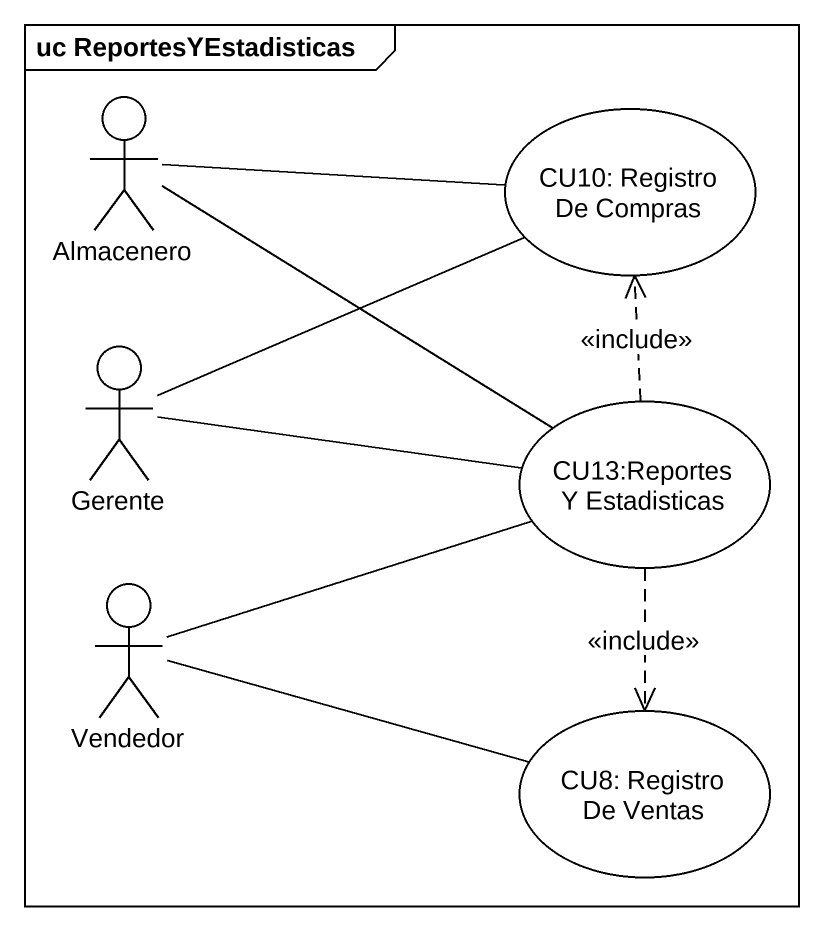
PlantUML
@startuml
mainframe uc ReportesYEstadisticas
actor Almacenero
usecase "CU10: Registro De Compras" as CU10_Registro_De_Compras
actor Gerente
usecase "CU13:Reportes Y Estadisticas" as CU13_Reportes_Y_Estadisticas
actor Vendedor
usecase "CU8: Registro De Ventas" as CU8_Registro_De_Ventas
Almacenero -right- CU10_Registro_De_Compras
Almacenero -right- CU13_Reportes_Y_Estadisticas
Gerente -right- CU10_Registro_De_Compras
Gerente -right- CU13_Reportes_Y_Estadisticas
CU13_Reportes_Y_Estadisticas .up.> CU10_Registro_De_Compras : <<include>>
CU13_Reportes_Y_Estadisticas ..> CU8_Registro_De_Ventas : <<include>>
Vendedor -right- CU13_Reportes_Y_Estadisticas
Vendedor -right- CU8_Registro_De_Ventas
@enduml
